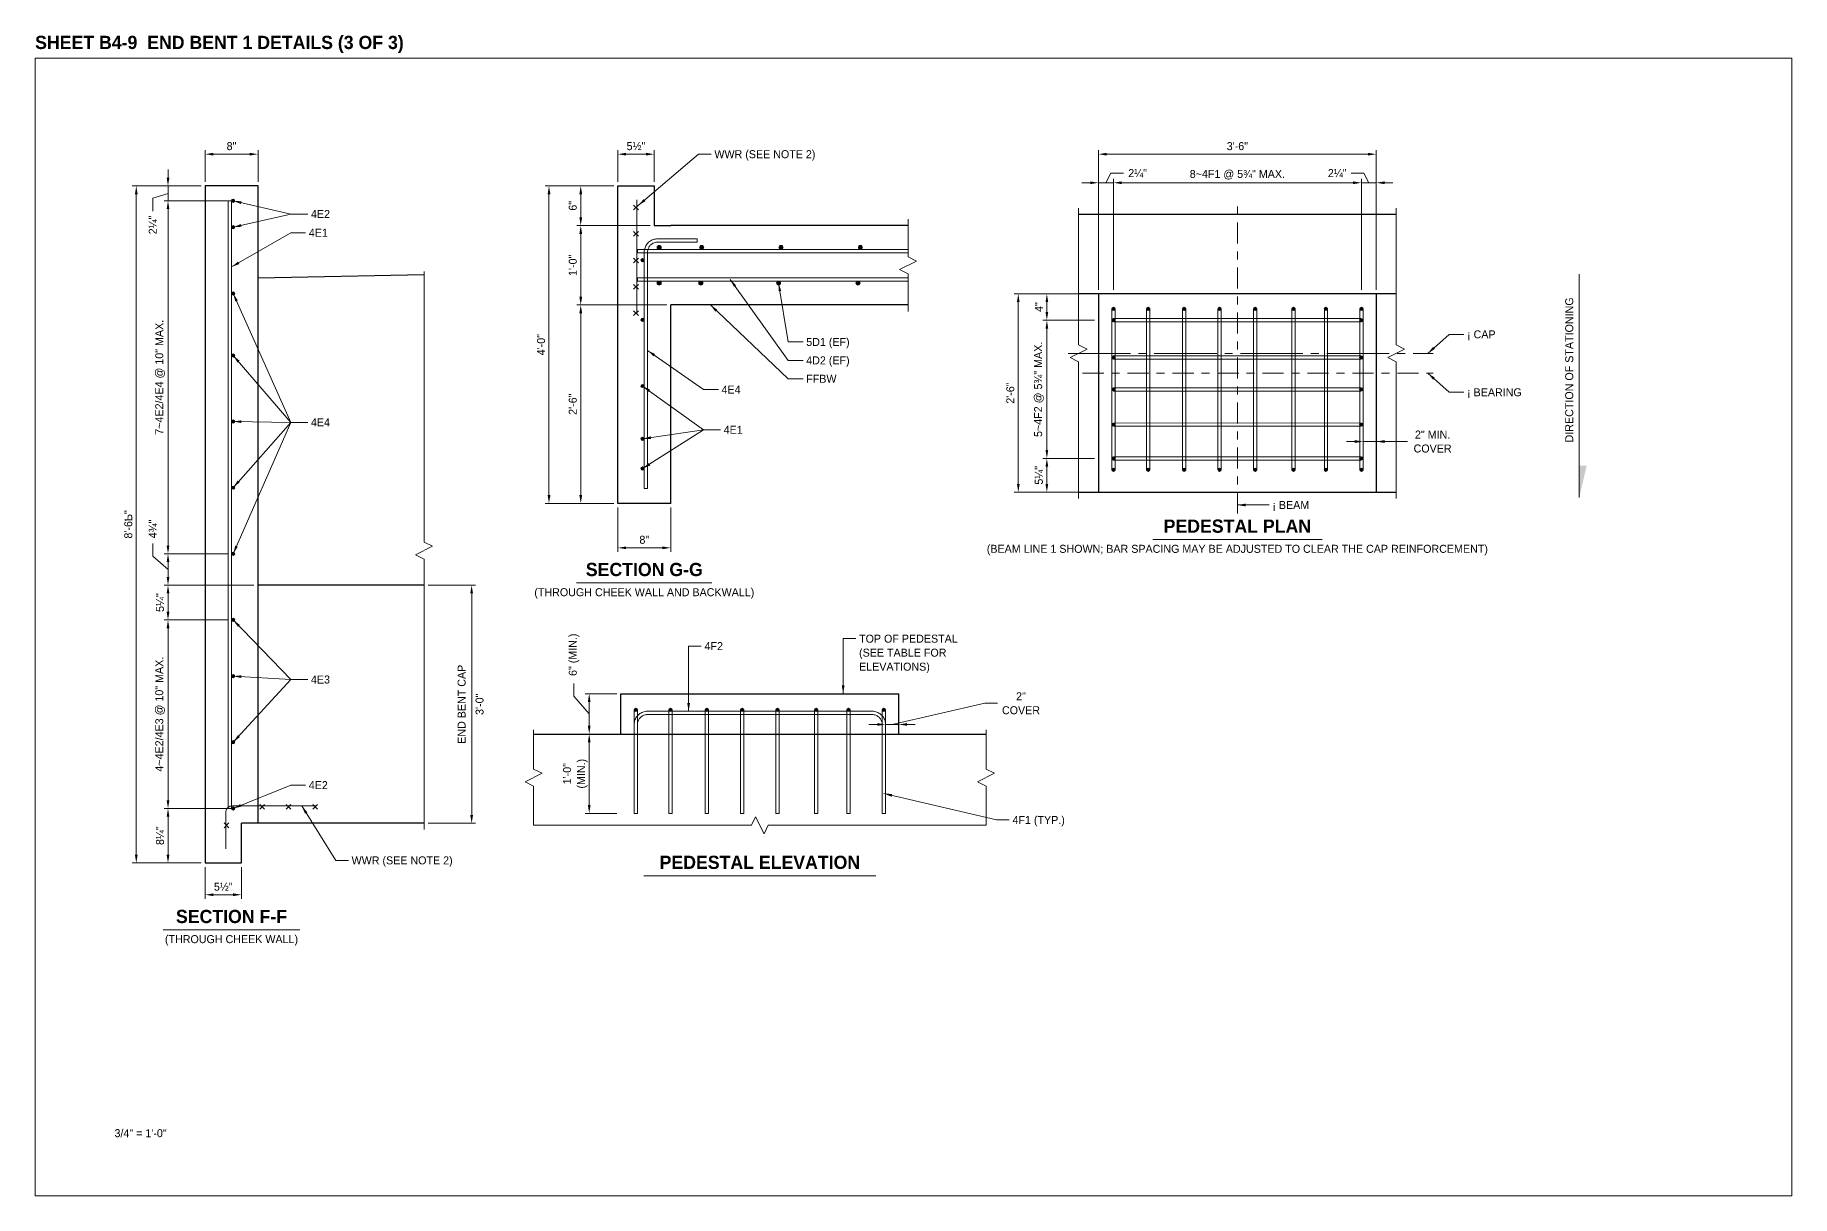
# Model space of a CAD drawing. Extents: x -1 to 861, y -26 to 2.
# Drawn here: x 179 to 201.13, y -13.33 to 1.29 of the extents above; entities that cross this region are included whole.
import ezdxf
from ezdxf.enums import TextEntityAlignment as Align

# ---------------------------------------------------------------- set-up
doc = ezdxf.new("R2010")
doc.units = 21
doc.header["$MEASUREMENT"] = 0
doc.linetypes.add('DGN4', pattern=[0.336, 0.2, -0.053, 0.03, -0.053])
doc.linetypes.add('DGN7', pattern=[0.726, 0.59, -0.053, 0.03, -0.053])
for name, color, linetype, lineweight in [('Border', 7, 'Continuous', 15), ('CL_Major', 1, 'DGN7', 9), ('CL_Minor', 7, 'DGN4', 9), ('Dimension', 7, 'Continuous', 9), ('Leader', 7, 'Continuous', 9), ('Rebar', 2, 'Continuous', 15), ('Rebar2', 2, 'Continuous', 15), ('SubStrConc', 3, 'Continuous', 30), ('SubStrConc2', 3, 'Continuous', 30), ('Symbols', 7, 'Continuous', 15), ('TextStructures', 7, 'Continuous', 9)]:
    doc.layers.add(name, color=color, linetype=linetype, lineweight=lineweight)
doc.styles.add('FDOT Bold (Large)', font='FDOTBold.ttf')
doc.styles.add('FDOT Structures', font='FDOT.ttf')
doc.styles.add('FDOT Structures Annotation', font='FDOT.ttf')

msp = doc.modelspace()

# ---------------------------------------------------------------- hatches: boundary and pattern name
at = {"layer": 'Rebar'}
h = msp.add_hatch(color=256, dxfattribs=at)
h.dxf.hatch_style = 1
edge = h.paths.add_edge_path()
edge.add_arc((181.495, -0.795), 0.0208, 0, 360)
h = msp.add_hatch(color=256, dxfattribs=at)
h.dxf.hatch_style = 1
edge = h.paths.add_edge_path()
edge.add_arc((181.495, -1.129), 0.0208, 0, 360)
h = msp.add_hatch(color=256, dxfattribs=at)
h.dxf.hatch_style = 1
edge = h.paths.add_edge_path()
edge.add_arc((186.654, -1.545), 0.0208, 0, 360)
h = msp.add_hatch(color=256, dxfattribs=at)
h.dxf.hatch_style = 1
edge = h.paths.add_edge_path()
edge.add_arc((186.862, -1.384), 0.026, 0, 360)
h = msp.add_hatch(color=256, dxfattribs=at)
h.dxf.hatch_style = 1
edge = h.paths.add_edge_path()
edge.add_arc((187.398, -1.384), 0.026, 0, 360)
h = msp.add_hatch(color=256, dxfattribs=at)
h.dxf.hatch_style = 1
edge = h.paths.add_edge_path()
edge.add_arc((188.398, -1.384), 0.026, 0, 360)
h = msp.add_hatch(color=256, dxfattribs=at)
h.dxf.hatch_style = 1
edge = h.paths.add_edge_path()
edge.add_arc((189.398, -1.384), 0.026, 0, 360)
h = msp.add_hatch(color=256, dxfattribs=at)
h.dxf.hatch_style = 1
edge = h.paths.add_edge_path()
edge.add_arc((181.495, -1.962), 0.0208, 0, 360)
h = msp.add_hatch(color=256, dxfattribs=at)
h.dxf.hatch_style = 1
edge = h.paths.add_edge_path()
edge.add_arc((186.862, -1.832), 0.026, 0, 360)
h = msp.add_hatch(color=256, dxfattribs=at)
h.dxf.hatch_style = 1
edge = h.paths.add_edge_path()
edge.add_arc((187.388, -1.832), 0.026, 0, 360)
h = msp.add_hatch(color=256, dxfattribs=at)
h.dxf.hatch_style = 1
edge = h.paths.add_edge_path()
edge.add_arc((188.367, -1.832), 0.026, 0, 360)
h = msp.add_hatch(color=256, dxfattribs=at)
h.dxf.hatch_style = 1
edge = h.paths.add_edge_path()
edge.add_arc((189.367, -1.832), 0.026, 0, 360)
h = msp.add_hatch(color=256, dxfattribs=at)
h.dxf.hatch_style = 1
edge = h.paths.add_edge_path()
edge.add_arc((192.585, -2.158), 0.0208, 0, 360)
h = msp.add_hatch(color=256, dxfattribs=at)
h.dxf.hatch_style = 1
edge = h.paths.add_edge_path()
edge.add_arc((193.022, -2.158), 0.0208, 0, 360)
h = msp.add_hatch(color=256, dxfattribs=at)
h.dxf.hatch_style = 1
edge = h.paths.add_edge_path()
edge.add_arc((193.478, -2.158), 0.0208, 0, 360)
h = msp.add_hatch(color=256, dxfattribs=at)
h.dxf.hatch_style = 1
edge = h.paths.add_edge_path()
edge.add_arc((193.924, -2.158), 0.0208, 0, 360)
h = msp.add_hatch(color=256, dxfattribs=at)
h.dxf.hatch_style = 1
edge = h.paths.add_edge_path()
edge.add_arc((194.371, -2.158), 0.0208, 0, 360)
h = msp.add_hatch(color=256, dxfattribs=at)
h.dxf.hatch_style = 1
edge = h.paths.add_edge_path()
edge.add_arc((194.856, -2.158), 0.0208, 0, 360)
h = msp.add_hatch(color=256, dxfattribs=at)
h.dxf.hatch_style = 1
edge = h.paths.add_edge_path()
edge.add_arc((195.263, -2.158), 0.0208, 0, 360)
h = msp.add_hatch(color=256, dxfattribs=at)
h.dxf.hatch_style = 1
edge = h.paths.add_edge_path()
edge.add_arc((195.71, -2.158), 0.0208, 0, 360)
h = msp.add_hatch(color=256, dxfattribs=at)
h.dxf.hatch_style = 1
edge = h.paths.add_edge_path()
edge.add_arc((186.654, -2.295), 0.0208, 0, 360)
h = msp.add_hatch(color=256, dxfattribs=at)
h.dxf.hatch_style = 1
edge = h.paths.add_edge_path()
edge.add_arc((192.588, -2.301), 0.0208, 0, 360)
h = msp.add_hatch(color=256, dxfattribs=at)
h.dxf.hatch_style = 1
edge = h.paths.add_edge_path()
edge.add_arc((195.707, -2.301), 0.0208, 0, 360)
h = msp.add_hatch(color=256, dxfattribs=at)
h.dxf.hatch_style = 1
edge = h.paths.add_edge_path()
edge.add_arc((181.495, -2.743), 0.0208, 0, 360)
h = msp.add_hatch(color=256, dxfattribs=at)
h.dxf.hatch_style = 1
edge = h.paths.add_edge_path()
edge.add_arc((192.588, -2.77), 0.0208, 0, 360)
h = msp.add_hatch(color=256, dxfattribs=at)
h.dxf.hatch_style = 1
edge = h.paths.add_edge_path()
edge.add_arc((195.707, -2.77), 0.0208, 0, 360)
h = msp.add_hatch(color=256, dxfattribs=at)
h.dxf.hatch_style = 1
edge = h.paths.add_edge_path()
edge.add_arc((186.654, -3.129), 0.0208, 0, 360)
h = msp.add_hatch(color=256, dxfattribs=at)
h.dxf.hatch_style = 1
edge = h.paths.add_edge_path()
edge.add_arc((192.588, -3.171), 0.0208, 0, 360)
h = msp.add_hatch(color=256, dxfattribs=at)
h.dxf.hatch_style = 1
edge = h.paths.add_edge_path()
edge.add_arc((195.707, -3.171), 0.0208, 0, 360)
h = msp.add_hatch(color=256, dxfattribs=at)
h.dxf.hatch_style = 1
edge = h.paths.add_edge_path()
edge.add_arc((181.495, -3.577), 0.0208, 0, 360)
h = msp.add_hatch(color=256, dxfattribs=at)
h.dxf.hatch_style = 1
edge = h.paths.add_edge_path()
edge.add_arc((192.588, -3.616), 0.0208, 0, 360)
h = msp.add_hatch(color=256, dxfattribs=at)
h.dxf.hatch_style = 1
edge = h.paths.add_edge_path()
edge.add_arc((195.707, -3.616), 0.0208, 0, 360)
h = msp.add_hatch(color=256, dxfattribs=at)
h.dxf.hatch_style = 1
edge = h.paths.add_edge_path()
edge.add_arc((186.654, -3.795), 0.0208, 0, 360)
h = msp.add_hatch(color=256, dxfattribs=at)
h.dxf.hatch_style = 1
edge = h.paths.add_edge_path()
edge.add_arc((186.654, -4.17), 0.0208, 0, 360)
h = msp.add_hatch(color=256, dxfattribs=at)
h.dxf.hatch_style = 1
edge = h.paths.add_edge_path()
edge.add_arc((192.585, -4.184), 0.0208, 0, 360)
h = msp.add_hatch(color=256, dxfattribs=at)
h.dxf.hatch_style = 1
edge = h.paths.add_edge_path()
edge.add_arc((192.588, -4.041), 0.0208, 0, 360)
h = msp.add_hatch(color=256, dxfattribs=at)
h.dxf.hatch_style = 1
edge = h.paths.add_edge_path()
edge.add_arc((193.022, -4.184), 0.0208, 0, 360)
h = msp.add_hatch(color=256, dxfattribs=at)
h.dxf.hatch_style = 1
edge = h.paths.add_edge_path()
edge.add_arc((193.478, -4.184), 0.0208, 0, 360)
h = msp.add_hatch(color=256, dxfattribs=at)
h.dxf.hatch_style = 1
edge = h.paths.add_edge_path()
edge.add_arc((193.924, -4.184), 0.0208, 0, 360)
h = msp.add_hatch(color=256, dxfattribs=at)
h.dxf.hatch_style = 1
edge = h.paths.add_edge_path()
edge.add_arc((194.371, -4.184), 0.0208, 0, 360)
h = msp.add_hatch(color=256, dxfattribs=at)
h.dxf.hatch_style = 1
edge = h.paths.add_edge_path()
edge.add_arc((194.856, -4.184), 0.0208, 0, 360)
h = msp.add_hatch(color=256, dxfattribs=at)
h.dxf.hatch_style = 1
edge = h.paths.add_edge_path()
edge.add_arc((195.263, -4.184), 0.0208, 0, 360)
h = msp.add_hatch(color=256, dxfattribs=at)
h.dxf.hatch_style = 1
edge = h.paths.add_edge_path()
edge.add_arc((195.707, -4.041), 0.0208, 0, 360)
h = msp.add_hatch(color=256, dxfattribs=at)
h.dxf.hatch_style = 1
edge = h.paths.add_edge_path()
edge.add_arc((195.71, -4.184), 0.0208, 0, 360)
h = msp.add_hatch(color=256, dxfattribs=at)
h.dxf.hatch_style = 1
edge = h.paths.add_edge_path()
edge.add_arc((181.495, -4.41), 0.0208, 0, 360)
h = msp.add_hatch(color=256, dxfattribs=at)
h.dxf.hatch_style = 1
edge = h.paths.add_edge_path()
edge.add_arc((181.495, -5.243), 0.0208, 0, 360)
h = msp.add_hatch(color=256, dxfattribs=at)
h.dxf.hatch_style = 1
edge = h.paths.add_edge_path()
edge.add_arc((181.495, -6.077), 0.0208, 0, 360)
h = msp.add_hatch(color=256, dxfattribs=at)
h.dxf.hatch_style = 1
edge = h.paths.add_edge_path()
edge.add_arc((181.495, -6.785), 0.0208, 0, 360)
h = msp.add_hatch(color=256, dxfattribs=at)
h.dxf.hatch_style = 1
edge = h.paths.add_edge_path()
edge.add_arc((186.568, -7.21), 0.0208, 0, 360)
h = msp.add_hatch(color=256, dxfattribs=at)
h.dxf.hatch_style = 1
edge = h.paths.add_edge_path()
edge.add_arc((187.006, -7.21), 0.0208, 0, 360)
h = msp.add_hatch(color=256, dxfattribs=at)
h.dxf.hatch_style = 1
edge = h.paths.add_edge_path()
edge.add_arc((187.461, -7.21), 0.0208, 0, 360)
h = msp.add_hatch(color=256, dxfattribs=at)
h.dxf.hatch_style = 1
edge = h.paths.add_edge_path()
edge.add_arc((187.907, -7.21), 0.0208, 0, 360)
h = msp.add_hatch(color=256, dxfattribs=at)
h.dxf.hatch_style = 1
edge = h.paths.add_edge_path()
edge.add_arc((188.354, -7.21), 0.0208, 0, 360)
h = msp.add_hatch(color=256, dxfattribs=at)
h.dxf.hatch_style = 1
edge = h.paths.add_edge_path()
edge.add_arc((188.839, -7.21), 0.0208, 0, 360)
h = msp.add_hatch(color=256, dxfattribs=at)
h.dxf.hatch_style = 1
edge = h.paths.add_edge_path()
edge.add_arc((189.247, -7.21), 0.0208, 0, 360)
h = msp.add_hatch(color=256, dxfattribs=at)
h.dxf.hatch_style = 1
edge = h.paths.add_edge_path()
edge.add_arc((189.693, -7.21), 0.0208, 0, 360)
h = msp.add_hatch(color=256, dxfattribs=at)
h.dxf.hatch_style = 1
edge = h.paths.add_edge_path()
edge.add_arc((181.495, -7.618), 0.0208, 0, 360)
h = msp.add_hatch(color=256, dxfattribs=at)
h.dxf.hatch_style = 1
edge = h.paths.add_edge_path()
edge.add_arc((181.495, -8.452), 0.0208, 0, 360)

# ---------------------------------------------------------------- linework, layer by layer
at = {"layer": 'CL_Major', "ltscale": 1.333333}
msp.add_line((192.014, -2.718), (196.614, -2.718), dxfattribs=at)
at = {"layer": 'CL_Minor', "ltscale": 1.333333}
for p, q in [((194.147, -4.735), (194.147, -0.834)), ((192.197, -2.968), (196.614, -2.968))]:
    msp.add_line(p, q, dxfattribs=at)
at = {"layer": 'Dimension'}
for p, q in [((181.141, -0.557), (181.141, -0.157)), ((181.245, -0.208), (181.704, -0.208)), ((181.808, -0.557), (181.808, -0.157)), ((186.341, -0.557), (186.341, -0.157)), ((186.445, -0.208), (186.695, -0.208)), ((186.799, -0.557), (186.799, -0.157)), ((192.397, -1.917), (192.397, -0.157)), ((192.501, -0.208), (195.793, -0.208)), ((195.897, -1.917), (195.897, -0.157)), ((180.674, -0.504), (180.674, -0.4)), ((181.091, -0.608), (180.224, -0.608)), ((181.091, -0.608), (180.624, -0.608)), ((180.674, -0.795), (180.674, -0.608)), ((186.291, -0.608), (185.424, -0.608)), ((186.291, -0.608), (185.824, -0.608)), ((192.293, -0.568), (192.189, -0.568)), ((192.397, -1.917), (192.397, -0.517)), ((192.397, -0.568), (192.585, -0.568)), ((192.585, -1.917), (192.585, -0.517)), ((192.585, -1.917), (192.585, -0.517)), ((195.71, -1.917), (195.71, -0.517)), ((195.71, -1.917), (195.71, -0.517)), ((195.71, -0.568), (195.897, -0.568)), ((195.897, -1.917), (195.897, -0.517)), ((196.002, -0.568), (196.106, -0.568)), ((180.274, -9.035), (180.274, -0.712)), ((181.424, -0.795), (180.624, -0.795)), ((181.424, -0.795), (180.624, -0.795)), ((185.474, -4.504), (185.474, -0.712)), ((185.874, -1.004), (185.874, -0.712)), ((180.674, -5.139), (180.674, -0.899)), ((180.674, -0.899), (180.674, -1.004)), ((186.749, -1.108), (185.824, -1.108)), ((186.749, -1.108), (185.824, -1.108)), ((185.874, -2.004), (185.874, -1.212)), ((192.347, -1.968), (191.697, -1.968)), ((186.957, -2.108), (185.824, -2.108)), ((186.957, -2.108), (185.824, -2.108)), ((185.874, -4.504), (185.874, -2.212)), ((191.387, -4.364), (191.387, -2.072)), ((191.747, -2.197), (191.747, -2.072)), ((192.347, -2.301), (191.697, -2.301)), ((192.347, -2.301), (191.697, -2.301)), ((191.747, -3.937), (191.747, -2.405)), ((195.627, -3.829), (195.522, -3.829)), ((195.731, -3.829), (195.897, -3.829)), ((196.002, -3.829), (196.106, -3.829)), ((192.347, -4.041), (191.697, -4.041)), ((191.747, -4.364), (191.747, -4.145)), ((186.291, -4.608), (185.424, -4.608)), ((186.291, -4.608), (185.824, -4.608)), ((192.347, -4.468), (191.697, -4.468)), ((186.341, -4.658), (186.341, -5.218)), ((187.008, -4.658), (187.008, -5.218)), ((181.424, -5.243), (180.624, -5.243)), ((181.424, -5.243), (180.624, -5.243)), ((186.445, -5.168), (186.904, -5.168)), ((180.674, -5.535), (180.674, -5.347)), ((181.757, -5.639), (180.624, -5.639)), ((180.674, -5.973), (180.674, -5.743)), ((183.95, -5.639), (184.55, -5.639)), ((184.5, -8.535), (184.5, -5.743)), ((181.424, -6.077), (180.624, -6.077)), ((181.424, -6.077), (180.624, -6.077)), ((180.674, -8.348), (180.674, -6.181)), ((186.33, -7.006), (185.93, -7.006)), ((185.981, -7.409), (185.981, -7.11)), ((186.33, -7.514), (185.93, -7.514)), ((186.33, -7.514), (185.93, -7.514)), ((189.61, -7.394), (189.506, -7.394)), ((189.714, -7.394), (189.881, -7.394)), ((189.985, -7.394), (190.089, -7.394)), ((181.424, -8.452), (180.624, -8.452)), ((181.424, -8.452), (180.624, -8.452)), ((180.674, -9.035), (180.674, -8.556)), ((186.33, -8.514), (185.93, -8.514)), ((183.95, -8.639), (184.55, -8.639)), ((181.091, -9.139), (180.224, -9.139)), ((181.091, -9.139), (180.624, -9.139)), ((181.141, -9.19), (181.141, -9.59)), ((181.6, -9.19), (181.6, -9.59)), ((181.245, -9.539), (181.495, -9.539))]:
    msp.add_line(p, q, dxfattribs=at)
for points in [[(181.245, -0.225), (181.141, -0.208), (181.245, -0.191)], [(181.704, -0.191), (181.808, -0.208), (181.704, -0.225)], [(192.501, -0.225), (192.397, -0.208), (192.501, -0.191)], [(195.793, -0.191), (195.897, -0.208), (195.793, -0.225)], [(180.257, -0.712), (180.274, -0.608), (180.292, -0.712)], [(180.692, -0.504), (180.674, -0.608), (180.657, -0.504)], [(185.457, -0.712), (185.474, -0.608), (185.492, -0.712)], [(192.293, -0.551), (192.397, -0.568), (192.293, -0.585)], [(196.002, -0.585), (195.897, -0.568), (196.002, -0.551)], [(180.657, -0.899), (180.674, -0.795), (180.692, -0.899)], [(180.657, -0.899), (180.674, -0.795), (180.692, -0.899)], [(185.857, -1.212), (185.874, -1.108), (185.892, -1.212)], [(191.37, -2.072), (191.387, -1.968), (191.404, -2.072)], [(185.892, -2.004), (185.874, -2.108), (185.857, -2.004)], [(185.857, -2.212), (185.874, -2.108), (185.892, -2.212)], [(191.73, -2.405), (191.747, -2.301), (191.764, -2.405)], [(195.627, -3.811), (195.731, -3.829), (195.627, -3.846)], [(196.002, -3.846), (195.897, -3.829), (196.002, -3.811)], [(191.404, -4.364), (191.387, -4.468), (191.37, -4.364)], [(185.492, -4.504), (185.474, -4.608), (185.457, -4.504)], [(185.892, -4.504), (185.874, -4.608), (185.857, -4.504)], [(180.692, -5.139), (180.674, -5.243), (180.657, -5.139)], [(180.657, -5.347), (180.674, -5.243), (180.692, -5.347)], [(186.445, -5.185), (186.341, -5.168), (186.445, -5.151)], [(186.904, -5.151), (187.008, -5.168), (186.904, -5.185)], [(184.482, -5.743), (184.5, -5.639), (184.517, -5.743)], [(180.657, -6.181), (180.674, -6.077), (180.692, -6.181)], [(185.964, -7.11), (185.981, -7.006), (185.998, -7.11)], [(185.998, -7.409), (185.981, -7.514), (185.964, -7.409)], [(185.964, -7.618), (185.981, -7.514), (185.998, -7.618)], [(189.61, -7.376), (189.714, -7.394), (189.61, -7.411)], [(189.985, -7.411), (189.881, -7.394), (189.985, -7.376)], [(180.692, -8.348), (180.674, -8.452), (180.657, -8.348)], [(185.998, -8.409), (185.981, -8.514), (185.964, -8.409)], [(180.657, -8.556), (180.674, -8.452), (180.692, -8.556)], [(184.517, -8.535), (184.5, -8.639), (184.482, -8.535)], [(180.292, -9.035), (180.274, -9.139), (180.257, -9.035)], [(180.692, -9.035), (180.674, -9.139), (180.657, -9.035)]]:
    msp.add_solid(points, dxfattribs=at)
at = {"layer": 'Leader'}
for p, q in [((181.495, -0.795), (182.221, -0.962)), ((181.495, -1.129), (182.221, -0.962)), ((182.221, -0.962), (182.435, -0.962)), ((181.495, -1.962), (182.221, -3.587)), ((181.495, -2.743), (182.221, -3.587)), ((186.654, -3.129), (187.421, -3.681)), ((181.495, -3.577), (182.221, -3.587)), ((181.495, -5.243), (182.221, -3.587)), ((181.495, -4.41), (182.221, -3.587)), ((182.221, -3.587), (182.435, -3.587)), ((186.654, -3.795), (187.421, -3.681)), ((186.654, -4.17), (187.421, -3.681)), ((187.421, -3.681), (187.635, -3.681)), ((181.495, -6.077), (182.221, -6.827)), ((181.495, -6.785), (182.221, -6.827)), ((181.495, -7.618), (182.221, -6.827)), ((182.221, -6.827), (182.435, -6.827))]:
    msp.add_line(p, q, dxfattribs=at)
for points in [[(186.599, -0.854), (187.358, -0.208), (187.518, -0.208)], [(181.474, -1.629), (182.221, -1.198), (182.408, -1.198)], [(187.758, -1.785), (188.488, -2.806), (188.675, -2.806)], [(188.367, -1.832), (188.488, -2.574), (188.675, -2.574)], [(187.508, -2.108), (188.488, -3.038), (188.675, -3.038)], [(196.547, -2.718), (196.814, -2.478), (197.001, -2.478)], [(186.716, -2.681), (187.421, -3.174), (187.608, -3.174)], [(196.547, -2.968), (196.814, -3.208), (197.001, -3.208)], [(194.147, -4.628), (194.547, -4.628)], [(187.233, -7.227), (187.233, -6.406), (187.393, -6.406)], [(189.181, -7.006), (189.181, -6.312), (189.341, -6.312)], [(181.495, -8.452), (182.221, -8.158), (182.408, -8.158)], [(189.693, -8.264), (191.114, -8.597), (191.274, -8.597)], [(182.36, -8.42), (182.787, -9.106), (182.947, -9.106)]]:
    msp.add_lwpolyline(points, dxfattribs=at)
for points in [[(181.495, -0.795), (181.601, -0.802), (181.593, -0.836)], [(186.599, -0.854), (186.667, -0.773), (186.69, -0.8)], [(181.495, -1.129), (181.593, -1.088), (181.601, -1.122)], [(181.474, -1.629), (181.556, -1.562), (181.573, -1.592)], [(181.495, -1.962), (181.554, -2.05), (181.522, -2.064)], [(187.758, -1.785), (187.833, -1.86), (187.804, -1.88)], [(188.367, -1.832), (188.401, -1.932), (188.367, -1.937)], [(187.508, -2.108), (187.595, -2.167), (187.571, -2.192)], [(196.547, -2.718), (196.613, -2.635), (196.636, -2.661)], [(181.495, -2.743), (181.576, -2.811), (181.55, -2.834)], [(186.716, -2.681), (186.811, -2.726), (186.792, -2.755)], [(196.547, -2.968), (196.636, -3.024), (196.613, -3.05)], [(186.654, -3.129), (186.748, -3.175), (186.728, -3.204)], [(181.495, -3.577), (181.6, -3.561), (181.599, -3.595)], [(186.654, -3.795), (186.754, -3.763), (186.759, -3.797)], [(186.654, -4.17), (186.732, -4.1), (186.751, -4.129)], [(181.495, -4.41), (181.551, -4.32), (181.577, -4.343)], [(194.147, -4.628), (194.251, -4.611), (194.251, -4.646)], [(181.495, -5.243), (181.521, -5.141), (181.553, -5.155)], [(181.495, -6.077), (181.58, -6.139), (181.555, -6.164)], [(181.495, -6.785), (181.6, -6.774), (181.598, -6.808)], [(189.181, -7.006), (189.163, -6.901), (189.198, -6.901)], [(187.233, -7.227), (187.216, -7.123), (187.251, -7.123)], [(181.495, -7.618), (181.553, -7.53), (181.579, -7.553)], [(181.495, -8.452), (181.585, -8.397), (181.598, -8.429)], [(189.693, -8.264), (189.798, -8.27), (189.791, -8.304)], [(182.36, -8.42), (182.43, -8.5), (182.4, -8.518)]]:
    msp.add_solid(points, dxfattribs=at)
at = {"layer": 'Rebar'}
for p, q in [((181.433, -0.795), (181.474, -0.795)), ((187.341, -1.316), (187.341, -1.274)), ((186.591, -1.41), (186.591, -1.452)), ((186.591, -1.764), (186.591, -1.806)), ((192.606, -2.158), (192.564, -2.158)), ((193.043, -2.158), (193.001, -2.158)), ((193.499, -2.158), (193.457, -2.158)), ((193.945, -2.158), (193.903, -2.158)), ((194.391, -2.158), (194.35, -2.158)), ((194.876, -2.158), (194.835, -2.158)), ((195.284, -2.158), (195.243, -2.158)), ((195.731, -2.158), (195.689, -2.158)), ((192.588, -2.28), (192.588, -2.322)), ((195.707, -2.28), (195.707, -2.322)), ((192.588, -2.749), (192.588, -2.791)), ((195.707, -2.749), (195.707, -2.791)), ((192.588, -3.15), (192.588, -3.192)), ((195.707, -3.15), (195.707, -3.192)), ((192.588, -3.596), (192.588, -3.637)), ((195.707, -3.595), (195.707, -3.637)), ((192.606, -4.184), (192.564, -4.184)), ((192.588, -4.02), (192.588, -4.062)), ((193.043, -4.184), (193.002, -4.184)), ((193.499, -4.184), (193.457, -4.184)), ((193.945, -4.184), (193.903, -4.184)), ((194.391, -4.184), (194.35, -4.184)), ((194.877, -4.184), (194.835, -4.184)), ((195.284, -4.184), (195.243, -4.184)), ((195.731, -4.184), (195.689, -4.184)), ((195.707, -4.02), (195.707, -4.062)), ((186.716, -4.42), (186.675, -4.42)), ((186.547, -7.21), (186.589, -7.21)), ((186.589, -7.21), (186.547, -7.21)), ((186.985, -7.21), (187.026, -7.21)), ((187.026, -7.21), (186.985, -7.21)), ((187.44, -7.21), (187.482, -7.21)), ((187.482, -7.21), (187.44, -7.21)), ((187.887, -7.21), (187.928, -7.21)), ((187.928, -7.21), (187.887, -7.21)), ((188.333, -7.21), (188.375, -7.21)), ((188.375, -7.21), (188.333, -7.21)), ((188.818, -7.21), (188.86, -7.21)), ((188.86, -7.21), (188.818, -7.21)), ((189.226, -7.21), (189.268, -7.21)), ((189.268, -7.21), (189.226, -7.21)), ((189.672, -7.21), (189.714, -7.21)), ((189.714, -7.21), (189.672, -7.21)), ((181.433, -8.452), (181.474, -8.452)), ((186.547, -8.514), (186.589, -8.514)), ((186.589, -8.514), (186.547, -8.514)), ((186.547, -8.514), (186.589, -8.514)), ((186.547, -8.514), (186.589, -8.514)), ((186.547, -8.514), (186.589, -8.514)), ((186.985, -8.514), (187.026, -8.514)), ((187.027, -8.514), (186.985, -8.514)), ((187.44, -8.514), (187.482, -8.514)), ((187.482, -8.514), (187.44, -8.514)), ((187.887, -8.514), (187.928, -8.514)), ((187.928, -8.514), (187.887, -8.514)), ((188.333, -8.514), (188.375, -8.514)), ((188.375, -8.514), (188.333, -8.514)), ((188.818, -8.514), (188.86, -8.514)), ((188.86, -8.514), (188.818, -8.514)), ((189.226, -8.514), (189.268, -8.514)), ((189.268, -8.514), (189.226, -8.514)), ((189.714, -8.514), (189.672, -8.514)), ((189.714, -8.514), (189.672, -8.514)), ((189.714, -8.514), (189.672, -8.514)), ((189.672, -8.514), (189.714, -8.514)), ((189.714, -8.514), (189.672, -8.514))]:
    msp.add_line(p, q, dxfattribs=at)
for points in [[(181.433, -8.452), (181.433, -0.795)], [(181.474, -8.452), (181.474, -0.795)], [(187.341, -1.274), (186.841, -1.274), (186.827, -1.275), (186.814, -1.277), (186.8, -1.28), (186.787, -1.283), (186.774, -1.288), (186.762, -1.295), (186.75, -1.302), (186.739, -1.31), (186.728, -1.318), (186.719, -1.328), (186.71, -1.339), (186.702, -1.35), (186.695, -1.362), (186.689, -1.374), (186.684, -1.387), (186.68, -1.4), (186.677, -1.414), (186.675, -1.427), (186.674, -1.441), (186.675, -4.42)], [(187.341, -1.316), (186.842, -1.316), (186.831, -1.317), (186.821, -1.318), (186.81, -1.32), (186.801, -1.323), (186.791, -1.327), (186.782, -1.331), (186.773, -1.336), (186.764, -1.342), (186.757, -1.349), (186.749, -1.356), (186.743, -1.364), (186.737, -1.373), (186.731, -1.382), (186.727, -1.391), (186.723, -1.401), (186.72, -1.41), (186.718, -1.421), (186.717, -1.431), (186.716, -1.442), (186.716, -4.42)], [(186.591, -1.41), (189.998, -1.41)], [(186.591, -1.452), (189.998, -1.451)], [(186.591, -1.764), (189.998, -1.764)], [(186.591, -1.806), (189.998, -1.806)], [(192.564, -2.158), (192.564, -4.184)], [(192.606, -2.158), (192.606, -4.184)], [(193.001, -2.158), (193.002, -4.184)], [(193.043, -2.158), (193.043, -4.184)], [(193.457, -2.158), (193.457, -4.184)], [(193.499, -2.158), (193.499, -4.184)], [(193.903, -2.158), (193.903, -4.184)], [(193.945, -2.158), (193.945, -4.184)], [(194.35, -2.158), (194.35, -4.184)], [(194.391, -2.158), (194.391, -4.184)], [(194.835, -2.158), (194.835, -4.184)], [(194.876, -2.158), (194.877, -4.184)], [(195.243, -2.158), (195.243, -4.184)], [(195.284, -2.158), (195.284, -4.184)], [(195.689, -2.158), (195.689, -4.184)], [(195.731, -2.158), (195.731, -4.184)], [(192.588, -2.28), (195.707, -2.28)], [(192.588, -2.322), (195.707, -2.322)], [(192.588, -2.749), (195.707, -2.749)], [(192.588, -2.791), (195.707, -2.791)], [(192.588, -3.15), (195.707, -3.15)], [(192.588, -3.192), (195.707, -3.192)], [(192.588, -3.596), (195.707, -3.595)], [(192.588, -3.637), (195.707, -3.637)], [(192.588, -4.02), (195.707, -4.02)], [(192.588, -4.062), (195.707, -4.062)], [(186.547, -8.514), (186.547, -7.21)], [(186.547, -7.21), (186.547, -8.514)], [(186.547, -8.514), (186.547, -7.394), (186.548, -7.379), (186.55, -7.365), (186.553, -7.351), (186.557, -7.337), (186.563, -7.324), (186.57, -7.311), (186.577, -7.298), (186.586, -7.287), (186.596, -7.276), (186.607, -7.266), (186.618, -7.257), (186.631, -7.25), (186.644, -7.243), (186.657, -7.237), (186.671, -7.233), (186.685, -7.23), (186.699, -7.228), (186.714, -7.227), (189.548, -7.227), (189.562, -7.228), (189.576, -7.23), (189.59, -7.233), (189.604, -7.237), (189.618, -7.243), (189.631, -7.25), (189.643, -7.257), (189.654, -7.266), (189.665, -7.276), (189.675, -7.287), (189.684, -7.298), (189.692, -7.311), (189.698, -7.324), (189.704, -7.337), (189.708, -7.351), (189.711, -7.365), (189.713, -7.379), (189.714, -7.394), (189.714, -8.514)], [(186.547, -8.514), (186.547, -7.394), (186.548, -7.379), (186.55, -7.365), (186.553, -7.351), (186.557, -7.337), (186.563, -7.324), (186.57, -7.311), (186.577, -7.298), (186.586, -7.287), (186.596, -7.276), (186.607, -7.266), (186.618, -7.257), (186.631, -7.25), (186.644, -7.243), (186.657, -7.237), (186.671, -7.233), (186.685, -7.23), (186.699, -7.228), (186.714, -7.227), (189.548, -7.227), (189.562, -7.228), (189.576, -7.23), (189.59, -7.233), (189.604, -7.237), (189.618, -7.243), (189.631, -7.25), (189.643, -7.257), (189.654, -7.266), (189.665, -7.276), (189.675, -7.287), (189.684, -7.298), (189.692, -7.311), (189.698, -7.324), (189.704, -7.337), (189.708, -7.351), (189.711, -7.365), (189.713, -7.379), (189.714, -7.394), (189.714, -8.514)], [(186.547, -8.514), (186.547, -7.394), (186.548, -7.379), (186.55, -7.365), (186.553, -7.351), (186.557, -7.337), (186.563, -7.324), (186.57, -7.311), (186.577, -7.298), (186.586, -7.287), (186.596, -7.276), (186.607, -7.266), (186.618, -7.257), (186.631, -7.25), (186.644, -7.243), (186.657, -7.237), (186.671, -7.233), (186.685, -7.23), (186.699, -7.228), (186.714, -7.227), (189.548, -7.227), (189.562, -7.228), (189.576, -7.23), (189.59, -7.233), (189.604, -7.237), (189.618, -7.243), (189.631, -7.25), (189.643, -7.257), (189.654, -7.266), (189.665, -7.276), (189.675, -7.287), (189.684, -7.298), (189.692, -7.311), (189.698, -7.324), (189.704, -7.337), (189.708, -7.351), (189.711, -7.365), (189.713, -7.379), (189.714, -7.394), (189.714, -8.514)], [(186.589, -8.514), (186.589, -7.21)], [(186.589, -7.21), (186.589, -8.514)], [(186.589, -8.514), (186.589, -7.394), (186.589, -7.383), (186.591, -7.372), (186.593, -7.362), (186.597, -7.351), (186.601, -7.341), (186.606, -7.331), (186.612, -7.322), (186.618, -7.314), (186.626, -7.306), (186.634, -7.298), (186.642, -7.292), (186.651, -7.286), (186.661, -7.281), (186.671, -7.277), (186.682, -7.273), (186.692, -7.271), (186.703, -7.269), (186.714, -7.269), (189.547, -7.269), (189.558, -7.269), (189.569, -7.271), (189.58, -7.273), (189.59, -7.277), (189.6, -7.281), (189.61, -7.286), (189.619, -7.292), (189.628, -7.298), (189.636, -7.306), (189.643, -7.314), (189.65, -7.322), (189.656, -7.331), (189.661, -7.341), (189.665, -7.351), (189.668, -7.362), (189.67, -7.372), (189.672, -7.383), (189.672, -7.394), (189.672, -8.514)], [(186.589, -8.514), (186.589, -7.394), (186.589, -7.383), (186.591, -7.372), (186.593, -7.362), (186.597, -7.351), (186.601, -7.341), (186.606, -7.331), (186.612, -7.322), (186.618, -7.314), (186.626, -7.306), (186.634, -7.298), (186.642, -7.292), (186.651, -7.286), (186.661, -7.281), (186.671, -7.277), (186.682, -7.273), (186.692, -7.271), (186.703, -7.269), (186.714, -7.269), (189.547, -7.269), (189.558, -7.269), (189.569, -7.271), (189.58, -7.273), (189.59, -7.277), (189.6, -7.281), (189.61, -7.286), (189.619, -7.292), (189.628, -7.298), (189.636, -7.306), (189.643, -7.314), (189.65, -7.322), (189.656, -7.331), (189.661, -7.341), (189.665, -7.351), (189.668, -7.362), (189.67, -7.372), (189.672, -7.383), (189.672, -7.394), (189.672, -8.514)], [(186.589, -8.514), (186.589, -7.394), (186.589, -7.383), (186.591, -7.372), (186.593, -7.362), (186.597, -7.351), (186.601, -7.341), (186.606, -7.331), (186.612, -7.322), (186.618, -7.314), (186.626, -7.306), (186.634, -7.298), (186.642, -7.292), (186.652, -7.286), (186.661, -7.281), (186.671, -7.277), (186.682, -7.273), (186.692, -7.271), (186.703, -7.269), (186.714, -7.269), (189.547, -7.269), (189.558, -7.269), (189.569, -7.271), (189.58, -7.273), (189.59, -7.277), (189.6, -7.281), (189.61, -7.286), (189.619, -7.292), (189.628, -7.298), (189.636, -7.306), (189.643, -7.314), (189.65, -7.322), (189.656, -7.331), (189.661, -7.341), (189.665, -7.351), (189.668, -7.362), (189.67, -7.372), (189.672, -7.383), (189.672, -7.394), (189.672, -8.514)], [(186.985, -8.514), (186.985, -7.21)], [(186.985, -7.21), (186.985, -8.514)], [(187.026, -8.514), (187.026, -7.21)], [(187.026, -7.21), (187.027, -8.514)], [(187.44, -8.514), (187.44, -7.21)], [(187.44, -7.21), (187.44, -8.514)], [(187.482, -8.514), (187.482, -7.21)], [(187.482, -7.21), (187.482, -8.514)], [(187.887, -8.514), (187.887, -7.21)], [(187.887, -7.21), (187.887, -8.514)], [(187.928, -8.514), (187.928, -7.21)], [(187.928, -7.21), (187.928, -8.514)], [(188.333, -8.514), (188.333, -7.21)], [(188.333, -7.21), (188.333, -8.514)], [(188.375, -8.514), (188.375, -7.21)], [(188.375, -7.21), (188.375, -8.514)], [(188.818, -8.514), (188.818, -7.21)], [(188.818, -7.21), (188.818, -8.514)], [(188.86, -8.514), (188.86, -7.21)], [(188.86, -7.21), (188.86, -8.514)], [(189.226, -8.514), (189.226, -7.21)], [(189.226, -7.21), (189.226, -8.514)], [(189.268, -8.514), (189.268, -7.21)], [(189.268, -7.21), (189.268, -8.514)], [(189.672, -8.514), (189.672, -7.21)], [(189.672, -7.21), (189.672, -8.514)], [(189.714, -8.514), (189.714, -7.21)], [(189.714, -7.21), (189.714, -8.514)]]:
    msp.add_lwpolyline(points, dxfattribs=at)
for centre, radius in [((181.495, -0.795), 0.0208), ((181.495, -1.129), 0.0208), ((186.654, -1.545), 0.0208), ((186.862, -1.384), 0.026), ((187.398, -1.384), 0.026), ((188.398, -1.384), 0.026), ((189.398, -1.384), 0.026), ((181.495, -1.962), 0.0208), ((186.862, -1.832), 0.026), ((187.388, -1.832), 0.026), ((188.367, -1.832), 0.026), ((189.367, -1.832), 0.026), ((192.585, -2.158), 0.0208), ((193.022, -2.158), 0.0208), ((193.478, -2.158), 0.0208), ((193.924, -2.158), 0.0208), ((194.371, -2.158), 0.0208), ((194.856, -2.158), 0.0208), ((195.263, -2.158), 0.0208), ((195.71, -2.158), 0.0208), ((186.654, -2.295), 0.0208), ((192.588, -2.301), 0.0208), ((195.707, -2.301), 0.0208), ((181.495, -2.743), 0.0208), ((192.588, -2.77), 0.0208), ((195.707, -2.77), 0.0208), ((186.654, -3.129), 0.0208), ((192.588, -3.171), 0.0208), ((195.707, -3.171), 0.0208), ((181.495, -3.577), 0.0208), ((192.588, -3.616), 0.0208), ((195.707, -3.616), 0.0208), ((186.654, -3.795), 0.0208), ((186.654, -4.17), 0.0208), ((192.585, -4.184), 0.0208), ((192.588, -4.041), 0.0208), ((193.022, -4.184), 0.0208), ((193.478, -4.184), 0.0208), ((193.924, -4.184), 0.0208), ((194.371, -4.184), 0.0208), ((194.856, -4.184), 0.0208), ((195.263, -4.184), 0.0208), ((195.707, -4.041), 0.0208), ((195.71, -4.184), 0.0208), ((181.495, -4.41), 0.0208), ((181.495, -5.243), 0.0208), ((181.495, -6.077), 0.0208), ((181.495, -6.785), 0.0208), ((186.568, -7.21), 0.0208), ((187.006, -7.21), 0.0208), ((187.461, -7.21), 0.0208), ((187.907, -7.21), 0.0208), ((188.354, -7.21), 0.0208), ((188.839, -7.21), 0.0208), ((189.247, -7.21), 0.0208), ((189.693, -7.21), 0.0208), ((181.495, -7.618), 0.0208), ((181.495, -8.452), 0.0208)]:
    msp.add_circle(centre, radius, dxfattribs=at)
at = {"layer": 'Rebar2'}
for p, q in [((186.541, -0.908), (186.6, -0.849)), ((186.541, -0.849), (186.6, -0.908)), ((186.541, -1.241), (186.6, -1.183)), ((186.541, -1.183), (186.6, -1.241)), ((186.541, -1.575), (186.6, -1.516)), ((186.541, -1.516), (186.6, -1.575)), ((186.541, -1.908), (186.6, -1.849)), ((186.541, -1.849), (186.6, -1.908)), ((186.541, -2.241), (186.6, -2.183)), ((186.541, -2.183), (186.6, -2.241)), ((181.831, -8.461), (181.889, -8.402)), ((181.831, -8.402), (181.889, -8.461)), ((182.164, -8.461), (182.223, -8.402)), ((182.164, -8.402), (182.223, -8.461)), ((182.497, -8.461), (182.556, -8.402)), ((182.497, -8.402), (182.556, -8.461)), ((181.383, -8.694), (181.442, -8.635)), ((181.383, -8.635), (181.442, -8.694))]:
    msp.add_line(p, q, dxfattribs=at)
for points in [[(186.582, -2.222), (186.581, -0.785)], [(181.402, -8.962), (181.402, -8.504), (181.403, -8.489), (181.407, -8.475), (181.413, -8.462), (181.421, -8.45), (181.431, -8.44), (181.443, -8.432), (181.456, -8.425), (181.47, -8.422), (181.485, -8.42), (182.547, -8.42)]]:
    msp.add_lwpolyline(points, dxfattribs=at)
at = {"layer": 'SubStrConc'}
for points in [[(196.147, -0.968), (192.147, -0.968)], [(189.998, -1.108), (187.008, -1.108)], [(181.808, -1.766), (183.9, -1.724)], [(196.147, -1.968), (192.147, -1.968)], [(189.998, -2.108), (187.008, -2.108)], [(192.147, -4.468), (192.397, -4.468)], [(195.897, -4.468), (196.147, -4.468)], [(183.9, -5.639), (181.808, -5.639)], [(185.281, -7.514), (190.981, -7.514)], [(183.9, -8.639), (181.808, -8.639)]]:
    msp.add_lwpolyline(points, dxfattribs=at)
at = {"layer": 'SubStrConc2'}
for points in [[(181.141, -0.608), (181.141, -9.139)], [(181.141, -0.608), (181.141, -9.139)], [(181.808, -0.608), (181.141, -0.608)], [(181.808, -8.639), (181.808, -0.608)], [(186.341, -0.608), (186.799, -0.608)], [(186.341, -4.608), (186.341, -0.608)], [(186.799, -0.608), (186.799, -1.108)], [(186.799, -1.108), (187.008, -1.108)], [(192.397, -1.968), (192.397, -4.468)], [(195.897, -1.968), (195.897, -4.468)], [(187.008, -4.608), (187.008, -2.108)], [(187.008, -4.608), (186.341, -4.608)], [(192.397, -4.468), (195.897, -4.468)], [(181.808, -8.639), (181.808, -5.639)], [(186.381, -7.514), (186.381, -7.006)], [(186.381, -7.006), (186.381, -7.006)], [(186.381, -7.514), (186.381, -7.006)], [(186.381, -7.006), (189.881, -7.006)], [(186.381, -7.006), (186.381, -7.006)], [(189.881, -7.514), (189.881, -7.006)], [(186.381, -7.514), (189.881, -7.514)], [(181.808, -8.639), (181.6, -8.639)], [(181.6, -9.139), (181.6, -8.639)], [(181.141, -9.139), (181.6, -9.139)]]:
    msp.add_lwpolyline(points, dxfattribs=at)
at = {"layer": 'Symbols'}
msp.add_line((198.455, -1.718), (198.455, -4.534), dxfattribs=at)
for points in [[(189.998, -2.188), (189.998, -1.714), (189.891, -1.661), (190.105, -1.554), (189.998, -1.501), (189.998, -1.028)], [(192.147, -4.548), (192.147, -2.825), (192.041, -2.771), (192.254, -2.665), (192.147, -2.611), (192.147, -0.888)], [(196.147, -4.548), (196.147, -2.825), (196.041, -2.771), (196.254, -2.665), (196.147, -2.611), (196.147, -0.888)], [(183.9, -8.719), (183.9, -5.309), (183.793, -5.256), (184.006, -5.149), (183.9, -5.096), (183.9, -1.686)], [(185.281, -8.664), (185.281, -8.169), (185.174, -8.115), (185.387, -8.009), (185.281, -7.955), (185.281, -7.46)], [(190.981, -8.664), (190.981, -8.169), (190.874, -8.115), (191.087, -8.009), (190.981, -7.955), (190.981, -7.46)], [(185.281, -8.664), (188.024, -8.664), (188.077, -8.557), (188.184, -8.77), (188.237, -8.664), (190.981, -8.664)]]:
    msp.add_lwpolyline(points, dxfattribs=at)
msp.add_solid([(198.455, -4.534), (198.455, -4.134), (198.548, -4.134)], dxfattribs=at)
at = {"layer": 'TextStructures'}
for p, q in [((193.08, -5.065), (195.215, -5.065)), ((185.822, -5.611), (187.527, -5.611)), ((186.667, -9.3), (189.594, -9.3)), ((180.614, -9.982), (182.335, -9.982))]:
    msp.add_line(p, q, dxfattribs=at)

# ---------------------------------------------------------------- texts
at = {"layer": 'Border', "style": 'FDOT Bold (Large)'}
msp.add_text('SHEET B4-9  END BENT 1 DETAILS (3 OF 3)', height=0.16667, dxfattribs=at).set_placement((179, 1.067), align=Align.BOTTOM_LEFT)
at = {"layer": 'Border', "style": 'FDOT Structures'}
msp.add_text('3/4" = 1\'-0"', height=0.1008, dxfattribs=at).set_placement((180, -12.493), align=Align.TOP_LEFT)
at = {"layer": 'Dimension', "char_height": 0.1008, "attachment_point": 5, "line_spacing_factor": 1.05, "style": 'FDOT Structures Annotation', "bg_fill": 3, "box_fill_scale": 1.1, "bg_fill_color": 0}
for s, insert in [('2¼"', (192.89, -0.447)), ('2¼"', (195.405, -0.447)), ('2"\\PCOVER', (191.421, -7.127))]:
    msp.add_mtext(s, dxfattribs=dict(at, insert=insert))
at = {"layer": 'Dimension', "char_height": 0.1008, "attachment_point": 5, "rotation": 90, "line_spacing_factor": 1.05, "style": 'FDOT Structures Annotation', "bg_fill": 3, "box_fill_scale": 1.1, "bg_fill_color": 0}
for s, insert in [('2¼"', (180.483, -1.1)), ('4¾"', (180.483, -4.93)), ('6" (MIN.)', (185.789, -6.515)), ('1\'-0"\\P(MIN.)', (185.806, -8.014))]:
    msp.add_mtext(s, dxfattribs=dict(at, insert=insert))
at = {"layer": 'TextStructures', "style": 'FDOT Structures'}
for s, p in [('WWR (SEE NOTE 2)', (187.558, -0.208)), ('4E2', (182.475, -0.962)), ('4E1', (182.448, -1.198)), ('¡ CAP', (197.041, -2.478)), ('5D1 (EF)', (188.715, -2.574)), ('4D2 (EF)', (188.715, -2.806)), ('FFBW', (188.715, -3.038)), ('4E4', (187.648, -3.174)), ('¡ BEARING', (197.041, -3.208)), ('4E4', (182.475, -3.587)), ('4E1', (187.675, -3.681)), ('¡ BEAM', (194.588, -4.628)), ('4F2', (187.434, -6.406)), ('4E3', (182.475, -6.827)), ('4E2', (182.448, -8.158)), ('4F1 (TYP.)', (191.314, -8.597)), ('WWR (SEE NOTE 2)', (182.987, -9.106))]:
    msp.add_text(s, height=0.1008, dxfattribs=at).set_placement(p, align=Align.MIDDLE_LEFT)
for s, p in [('DIRECTION OF STATIONING', (198.409, -2.926)), ('END BENT CAP', (184.454, -7.139))]:
    msp.add_text(s, height=0.1008, rotation=90, dxfattribs=at).set_placement(p, align=Align.BOTTOM_CENTER)
at = {"layer": 'TextStructures'}
for s, height, style, p in [('PEDESTAL PLAN', 0.16667, 'FDOT Bold (Large)', (194.147, -5.028)), ('(BEAM LINE 1 SHOWN; BAR SPACING MAY BE ADJUSTED TO CLEAR THE CAP REINFORCEMENT)', 0.1008, 'FDOT Structures', (194.147, -5.261)), ('SECTION G-G', 0.16667, 'FDOT Bold (Large)', (186.675, -5.574)), ('(THROUGH CHEEK WALL AND BACKWALL)', 0.1008, 'FDOT Structures', (186.675, -5.808)), ('PEDESTAL ELEVATION', 0.16667, 'FDOT Bold (Large)', (188.131, -9.264)), ('SECTION F-F', 0.16667, 'FDOT Bold (Large)', (181.474, -9.946)), ('(THROUGH CHEEK WALL)', 0.1008, 'FDOT Structures', (181.474, -10.179))]:
    msp.add_text(s, height=height, dxfattribs=dict(at, style=style)).set_placement(p, align=Align.BOTTOM_CENTER)
at = {"layer": 'TextStructures', "insert": (189.381, -6.262), "char_height": 0.1008, "attachment_point": 1, "line_spacing_factor": 1.05, "style": 'FDOT Structures'}
msp.add_mtext('TOP OF PEDESTAL\\P(SEE TABLE FOR\\PELEVATIONS)', dxfattribs=at)

# ---------------------------------------------------------------- next in the draw order: linework, layer by layer
at = {"layer": 'Dimension'}
for p, q in [((192.689, -0.568), (192.793, -0.568)), ((192.689, -0.568), (195.606, -0.568)), ((195.606, -0.568), (195.502, -0.568)), ((185.981, -8.409), (185.981, -7.618))]:
    msp.add_line(p, q, dxfattribs=at)
for points in [[(192.714, -0.447), (192.554, -0.447), (192.491, -0.568)], [(195.581, -0.447), (195.741, -0.447), (195.804, -0.568)], [(180.483, -0.924), (180.483, -0.764), (180.674, -0.702)], [(180.483, -5.115), (180.483, -5.275), (180.674, -5.441)], [(185.789, -6.877), (185.789, -7.037), (185.981, -7.26)], [(191.125, -7.127), (190.965, -7.127), (189.797, -7.394)]]:
    msp.add_lwpolyline(points, dxfattribs=at)
for points in [[(192.689, -0.585), (192.585, -0.568), (192.689, -0.551)], [(192.689, -0.585), (192.585, -0.568), (192.689, -0.551)], [(195.606, -0.551), (195.71, -0.568), (195.606, -0.585)], [(195.606, -0.551), (195.71, -0.568), (195.606, -0.585)]]:
    msp.add_solid(points, dxfattribs=at)

# ---------------------------------------------------------------- next in the draw order: texts
at = {"layer": 'Dimension', "insert": (196.607, -3.829), "char_height": 0.1008, "attachment_point": 5, "line_spacing_factor": 1.05, "style": 'FDOT Structures Annotation', "bg_fill": 3, "box_fill_scale": 1.1, "bg_fill_color": 0}
msp.add_mtext('2" MIN.\\PCOVER', dxfattribs=at)

# ---------------------------------------------------------------- next in the draw order: linework, layer by layer
at = {"layer": 'Border'}
msp.add_lwpolyline([(179, -13.333), (201.133, -13.333), (201.133, 1), (179, 1)], close=True, dxfattribs=at)
at = {"layer": 'Dimension'}
msp.add_lwpolyline([(196.292, -3.829), (195.814, -3.829)], dxfattribs=at)

# ---------------------------------------------------------------- next in the draw order: texts
at = {"layer": 'Dimension', "char_height": 0.1008, "attachment_point": 5, "style": 'FDOT Structures Annotation', "bg_fill": 3, "box_fill_scale": 1.1, "bg_fill_color": 1}
for s, insert in [('8"', (181.474, -0.107)), ('5½"', (186.57, -0.107)), ('3\'-6"', (194.147, -0.107)), ('8~4F1 @ 5¾" MAX.', (194.147, -0.467)), ('8"', (186.675, -5.067)), ('5½"', (181.37, -9.438))]:
    msp.add_mtext(s, dxfattribs=dict(at, insert=insert))
at = {"layer": 'Dimension', "char_height": 0.1008, "attachment_point": 5, "rotation": 90, "style": 'FDOT Structures Annotation', "bg_fill": 3, "box_fill_scale": 1.1, "bg_fill_color": 1}
for s, insert in [('6"', (185.774, -0.858)), ('1\'-0"', (185.774, -1.608)), ('4"', (191.647, -2.135)), ('7~4E2/4E4 @ 10" MAX.', (180.574, -3.019)), ('4\'-0"', (185.374, -2.608)), ('5~4F2 @ 5¾" MAX.', (191.647, -3.171)), ('2\'-6"', (191.287, -3.218)), ('2\'-6"', (185.774, -3.358)), ('5¼"', (191.647, -4.254)), ('8\'-6Ƅ"', (180.174, -4.873)), ('5¼"', (180.574, -5.858)), ('4~4E2/4E3 @ 10" MAX.', (180.574, -7.264)), ('3\'-0"', (184.6, -7.139)), ('8¼"', (180.574, -8.795))]:
    msp.add_mtext(s, dxfattribs=dict(at, insert=insert))

# ---------------------------------------------------------------- next in the draw order: linework, layer by layer
at = {"layer": 'Dimension'}
for p, q in [((192.347, -1.968), (191.337, -1.968)), ((192.347, -4.041), (191.697, -4.041)), ((192.347, -4.468), (191.337, -4.468)), ((181.757, -5.639), (180.624, -5.639))]:
    msp.add_line(p, q, dxfattribs=at)
for points in [[(186.445, -0.225), (186.341, -0.208), (186.445, -0.191)], [(186.695, -0.191), (186.799, -0.208), (186.695, -0.225)], [(185.857, -0.712), (185.874, -0.608), (185.892, -0.712)], [(185.892, -1.004), (185.874, -1.108), (185.857, -1.004)], [(191.73, -2.072), (191.747, -1.968), (191.764, -2.072)], [(191.764, -2.197), (191.747, -2.301), (191.73, -2.197)], [(191.764, -3.937), (191.747, -4.041), (191.73, -3.937)], [(191.73, -4.145), (191.747, -4.041), (191.764, -4.145)], [(191.764, -4.364), (191.747, -4.468), (191.73, -4.364)], [(180.692, -5.535), (180.674, -5.639), (180.657, -5.535)], [(180.657, -5.743), (180.674, -5.639), (180.692, -5.743)], [(180.692, -5.973), (180.674, -6.077), (180.657, -5.973)], [(181.245, -9.556), (181.141, -9.539), (181.245, -9.522)], [(181.495, -9.522), (181.6, -9.539), (181.495, -9.556)]]:
    msp.add_solid(points, dxfattribs=at)

doc.saveas('drawing.dxf')
